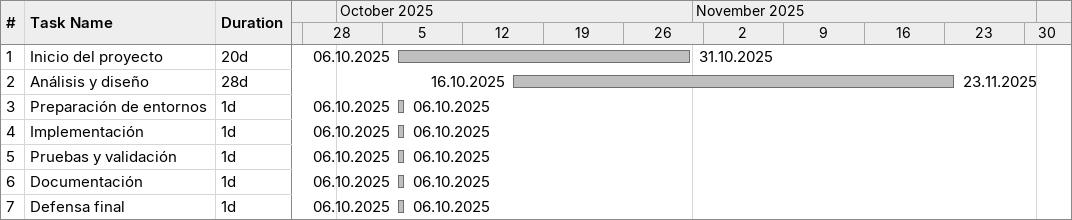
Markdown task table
| ID | Task | Duration | Start | Finish |
|---|---|---|---|---|
| 1 | Inicio del proyecto | 20d | 2025-10-06 | 2025-10-31 |
| 2 | Análisis y diseño | 28d | 2025-10-16 | 2025-11-23 |
| 3 | Preparación de entornos | 1d | 2025-10-06 | 2025-10-06 |
| 4 | Implementación | 1d | 2025-10-06 | 2025-10-06 |
| 5 | Pruebas y validación | 1d | 2025-10-06 | 2025-10-06 |
| 6 | Documentación | 1d | 2025-10-06 | 2025-10-06 |
| 7 | Defensa final | 1d | 2025-10-06 | 2025-10-06 |
